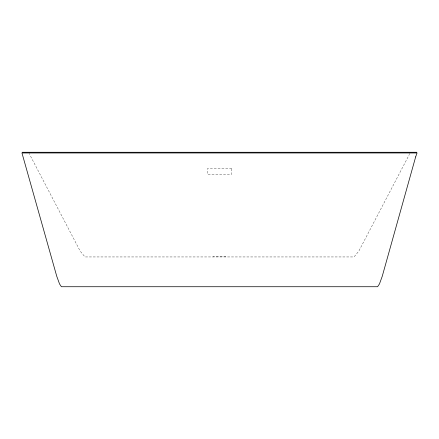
<?xml version="1.0" encoding="UTF-8"?>
<svg xmlns="http://www.w3.org/2000/svg" width="439" height="439" viewBox="0 0 439 439"><rect width="100%" height="100%" fill="white"/><g stroke="black" fill="none" stroke-linecap="round" stroke-linejoin="round"><path stroke-width="0.33" stroke-dasharray="2.19 1.65" d="M409.422 153.387L409.038 155.06L358.8 251.141L354.026 256.947L84.974 256.947L80.2 251.141L29.962 155.06L29.578 153.387M225.399 256.947L225.399 256.25L213.601 256.25L213.601 256.947M231.688 168.653L207.312 168.653L207.312 174.223L231.688 174.223L231.688 168.653"/><path stroke-width="0.66" d="M22.18 152.273L416.82 152.273M415.656 156.915L382.248 276.279L379.461 283.94L377.606 286.727L61.394 286.727L59.539 283.94L56.752 276.279L21.95 152.97L417.05 152.97L415.656 156.915"/></g></svg>
